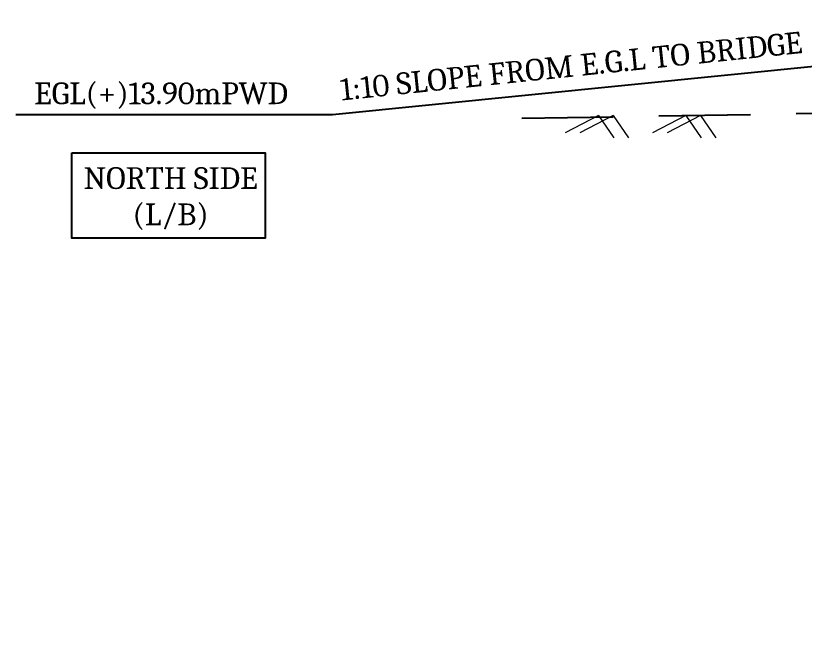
# Model space of a CAD drawing. Header units: millimetres. Extents: x 1475046 to 1606987, y -2702623 to -2509203.
# Drawn here: x 1475046 to 1485831, y -2523290 to -2514550 of the extents above; entities that cross this region are included whole.
import ezdxf

# ---------------------------------------------------------------- set-up
doc = ezdxf.new("R2010")
doc.units = ezdxf.units.MM
doc.header["$LTSCALE"] = 25
doc.header["$MEASUREMENT"] = 0
doc.linetypes.add('DASHED', pattern=[0.75, 0.5, -0.25])
for name, color, linetype, lineweight in [('HAJ', 191, 'Continuous', 15), ('HOUSEP1', 7, 'Continuous', 15), ('WALL', 10, 'Continuous', 25)]:
    doc.layers.add(name, color=color, linetype=linetype, lineweight=lineweight)
doc.layers.add('SLOPEEARTH', color=3, linetype='Continuous')
doc.styles.get("Standard").update_dxf_attribs({"font": 'swissl.ttf'})

msp = doc.modelspace()

# ---------------------------------------------------------------- linework, layer by layer
at = {"layer": 'HOUSEP1', "ltscale": 100}
for p, q in [((1483015.2, -2515915.8), (1482559.3, -2516150.8)), ((1483216.8, -2515915.8), (1482760.8, -2516150.8)), ((1483015.2, -2515915.8), (1483226.4, -2516222.8)), ((1483216.8, -2515915.8), (1483428, -2516222.8)), ((1484210.3, -2515915.8), (1483754.3, -2516150.8)), ((1484411.8, -2515915.8), (1483955.9, -2516150.8)), ((1484210.3, -2515915.8), (1484421.4, -2516222.8)), ((1484411.8, -2515915.8), (1484623, -2516222.8))]:
    msp.add_line(p, q, dxfattribs=at)
at = {"layer": 'SLOPEEARTH', "linetype": 'DASHED', "lineweight": -2, "ltscale": 100}
msp.add_lwpolyline([(1551843.1, -2514719.8), (1547843.1, -2514719.8), (1543843.1, -2517529.8), (1541843.1, -2520319.8), (1539843.1, -2520349.8), (1537843.1, -2522199.8), (1530843.1, -2522539.8), (1529843.1, -2522689.8), (1526843.1, -2523089.8), (1522843.1, -2523239.8), (1520843.1, -2523289.8), (1517843.1, -2523069.8), (1515843.1, -2522689.8), (1509843.1, -2522269.8), (1504843.1, -2520869.8), (1495843.1, -2519769.8), (1489843.1, -2516769.8), (1488843.1, -2515839.8), (1481843.1, -2515959.8)], dxfattribs=at)
at = {"layer": 'WALL', "color": 6, "lineweight": 25}
for p, q in [((1479377.9, -2515900), (1492879.9, -2514549.8)), ((1475046, -2515900), (1479377.9, -2515900))]:
    msp.add_line(p, q, dxfattribs=at)
msp.add_lwpolyline([(1475813.3, -2516426.5), (1478457.3, -2516426.5), (1478457.3, -2517596.6), (1475813.3, -2517596.6)], close=True, dxfattribs=at)

# ---------------------------------------------------------------- texts
at = {"layer": 'HAJ', "ltscale": 15, "insert": (1479502.1, -2515713.5), "char_height": 297.6, "width": 12349.105, "attachment_point": 7, "rotation": 5.88717}
msp.add_mtext('\\pxt0.16001;{\\fCambria|b0|i0|c0|p18;1:10 SLOPE FROM E.G.L TO BRIDGE}', dxfattribs=at)
at = {"layer": 'HAJ', "ltscale": 15, "char_height": 297.6, "attachment_point": 7}
for s, insert, width in [('\\pxt0.16001;{\\fCambria|b0|i0|c0|p18;EGL(+)13.90mPWD}', (1475297.3, -2515824.9), 12349.105), ('\\pxqc,t0.16001;{\\fCambria|b0|i0|c0|p18;NORTH SIDE\\P(L/B)}', (1475930.4, -2517481.9), 2467.382)]:
    msp.add_mtext(s, dxfattribs=dict(at, insert=insert, width=width))

doc.saveas('drawing.dxf')
